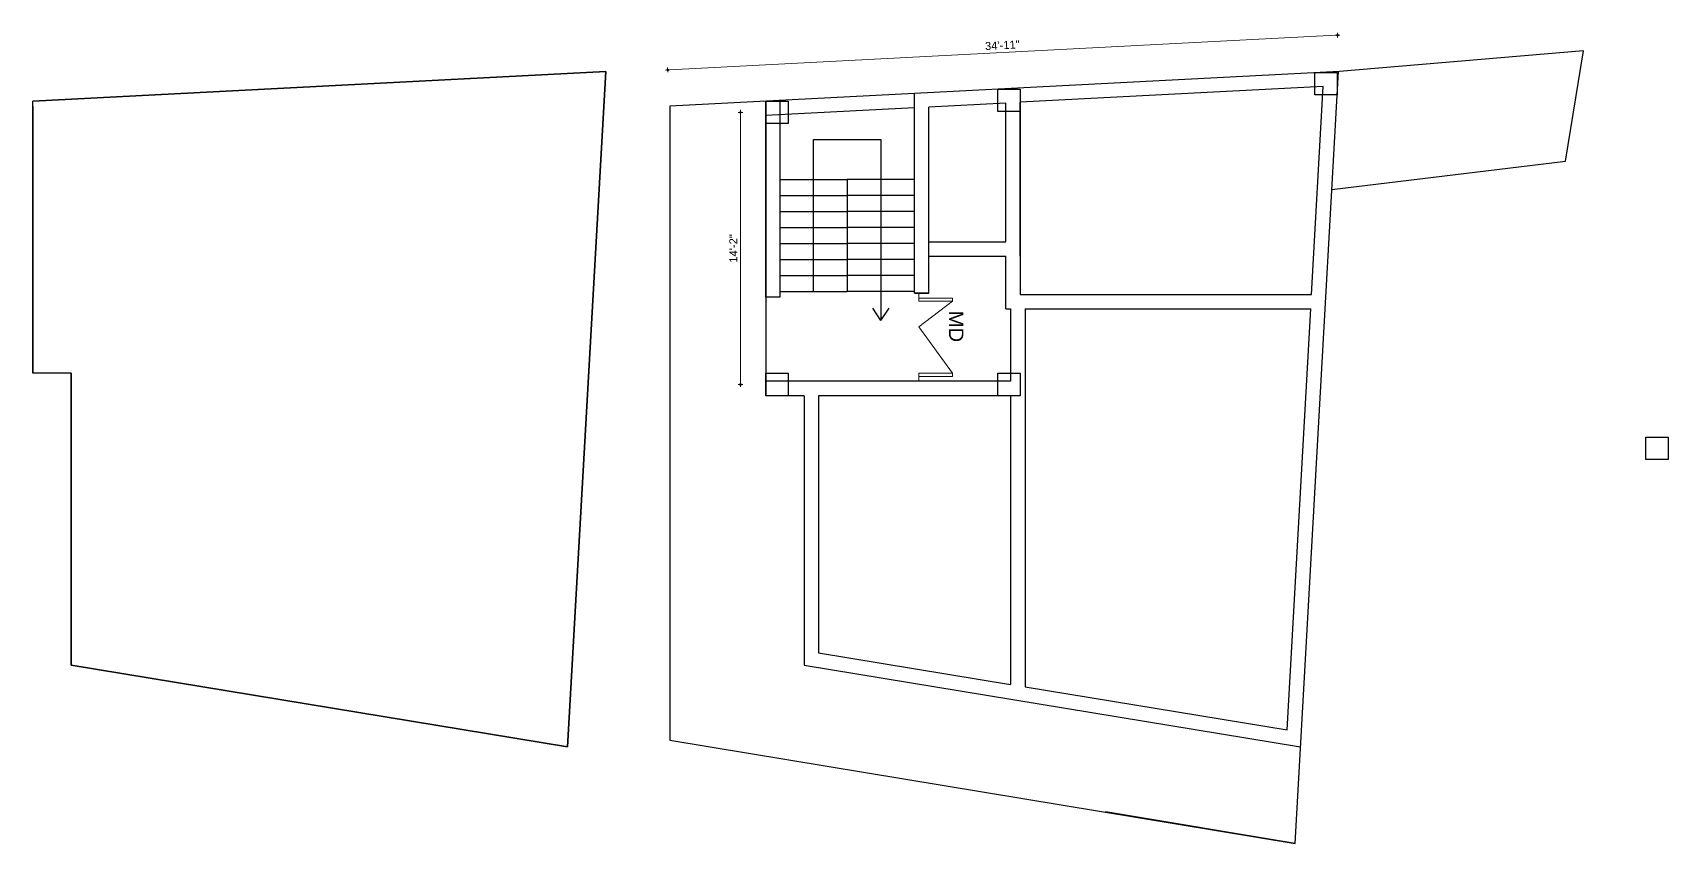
# Model space of a CAD drawing. Header units: inches. Extents: x 21707 to 40312, y -16538 to -7342.
# Drawn here: x 29049 to 30071, y -13692 to -13186 of the extents above; entities that cross this region are included whole.
import ezdxf
from ezdxf.enums import TextEntityAlignment as Align

# ---------------------------------------------------------------- set-up
doc = ezdxf.new("R2010")
doc.units = ezdxf.units.IN
doc.header["$LTSCALE"] = 0.5
doc.header["$MEASUREMENT"] = 0
doc.header["$PDMODE"] = 66
for name, color, linetype, lineweight in [('ELEVATION', 85, 'Continuous', 9), ('hatch', 9, 'Continuous', 0), ('Toilet', 7, 'Continuous', 25)]:
    doc.layers.add(name, color=color, linetype=linetype, lineweight=lineweight)
doc.styles.get("Standard").update_dxf_attribs({"font": 'arial.ttf'})
doc.dimstyles.new('S8', dxfattribs={"dimtxt": 5, "dimasz": 1, "dimexe": 6, "dimexo": 18, "dimgap": 1.9375, "dimtad": 1, "dimdec": 0, "dimzin": 3, "dimdsep": 46, "dimlunit": 4, "dimtxsty": 'Standard', "dimblk": 'dot 2', "dimcen": 12, "dimse1": 1, "dimse2": 1, "dimclrd": 1, "dimclre": 1, "dimclrt": 256, "dimadec": 0, "dimazin": 0, "dimtfac": 0.75, "dimtdec": 0, "dimtix": 1, "dimtmove": 1, "dimatfit": 3, "dimldrblk": 'DOT', "dimfxl": 1, "dimtolj": 1, "dimtzin": 0, "dimlwd": 9, "dimlwe": 9, "dimarcsym": 0})

# ---------------------------------------------------------------- blocks, each defined once
blk = doc.blocks.new('dot1')
at = {"layer": 'hatch'}
h = blk.add_hatch(color=256, dxfattribs=at)
edge = h.paths.add_edge_path()
edge.add_arc((0, 0), 1, 0, 360)
for p, q in [((3, 0), (-3, 0)), ((0, 3), (0, -3))]:
    blk.add_line(p, q, dxfattribs=at)
blk.add_circle((0, 0), 1, dxfattribs=at)
blk = doc.blocks.new('dot 2')
at = {"layer": 'hatch', "xscale": 0.5, "yscale": 0.5, "zscale": 0.5}
blk.add_blockref('dot1', (0, 0), dxfattribs=at)
blk = doc.blocks.new('*D936')
at = {"layer": 'Defpoints', "color": 0, "transparency": 16777216}
for p in [(29864.1, -13187.7), (29865.3, -13210.3), (29446.9, -13232)]:
    blk.add_point(p, dxfattribs=at)
at = {"layer": 'Toilet', "color": 1, "lineweight": 9, "transparency": 16777216}
blk.add_line((29446.7, -13209.4), (29863.1, -13187.7), dxfattribs=at)
for p, rotation in [((29864.1, -13187.7), 2.975964946167806), ((29445.7, -13209.4), 182.9759649461678)]:
    blk.add_blockref('dot 2', p, dxfattribs=dict(at, rotation=rotation))
at = {"layer": 'Toilet', "transparency": 16777216, "insert": (29654.7, -13194), "char_height": 5, "attachment_point": 5, "rotation": 2.976}
blk.add_mtext('\\A1;34\'-11"', dxfattribs=at)
blk = doc.blocks.new('_Dot')
at = {"color": 0, "linetype": 'ByBlock', "lineweight": -2}
blk.add_line((-0.5, 0), (-1, 0), dxfattribs=at)
at = {"color": 0, "linetype": 'ByBlock', "const_width": 0.5}
blk.add_lwpolyline([(-0.25, 0, 1), (0.25, 0, 1)], format="xyb", close=True, dxfattribs=at)

msp = doc.modelspace()

# ---------------------------------------------------------------- linework, layer by layer
at = {"layer": 'ELEVATION', "color": 146, "ltscale": 0.25, "true_color": 0x105689}
for p, q in [((29602.5, -13348.9), (29602.5, -13351.9)), ((29602.5, -13351.9), (29623.5, -13351.9)), ((29602.5, -13353.9), (29602.5, -13351.9)), ((29623.5, -13353.9), (29602.5, -13353.9)), ((29623.5, -13353.9), (29602.5, -13369.9)), ((29623.5, -13351.9), (29623.5, -13353.9)), ((29623.5, -13398.9), (29602.5, -13369.9)), ((29623.5, -13398.9), (29602.5, -13398.9)), ((29602.5, -13398.9), (29602.5, -13400.9)), ((29602.5, -13403.9), (29602.5, -13400.9)), ((29602.5, -13400.9), (29623.5, -13400.9)), ((29623.5, -13398.9), (29623.5, -13400.9))]:
    msp.add_line(p, q, dxfattribs=at)
at = {"layer": 'Toilet'}
for p, q in [((30017.8, -13197.4), (29865.3, -13210.3)), ((30006.5, -13266.4), (30017.8, -13197.4)), ((29865.3, -13210.3), (29446.9, -13232)), ((29837.6, -13692.5), (29864.8, -13210.3)), ((29506.8, -13228.9), (29506.8, -13351.4)), ((29515.8, -13228.4), (29515.8, -13351.4)), ((29599.8, -13348.9), (29599.8, -13224.1)), ((29656.8, -13316.7), (29656.8, -13230.1)), ((29665.8, -13325.7), (29665.8, -13229.6)), ((29665.8, -13229.6), (29665.8, -13349.6)), ((29049, -13232), (29049, -13398.9)), ((29446.9, -13232), (29446.9, -13628)), ((29506.9, -13232), (29506.9, -13412.9)), ((29608.8, -13348.9), (29608.8, -13232.6)), ((29536.8, -13347.9), (29536.8, -13252.9)), ((29536.8, -13252.9), (29578.8, -13252.9)), ((29578.8, -13252.9), (29578.8, -13366)), ((29860.6, -13284.1), (30006.5, -13266.4)), ((29515.8, -13277.9), (29557.8, -13277.9)), ((29515.8, -13277.9), (29557.8, -13277.9)), ((29557.8, -13277.9), (29557.8, -13347.9)), ((29599.8, -13277.9), (29557.8, -13277.9)), ((29599.8, -13277.9), (29557.8, -13277.9)), ((29515.8, -13287.9), (29557.8, -13287.9)), ((29515.8, -13287.9), (29557.8, -13287.9)), ((29599.8, -13287.9), (29557.8, -13287.9)), ((29599.8, -13287.9), (29557.8, -13287.9)), ((29515.8, -13297.9), (29557.8, -13297.9)), ((29515.8, -13297.9), (29557.8, -13297.9)), ((29599.8, -13297.9), (29557.8, -13297.9)), ((29599.8, -13297.9), (29557.8, -13297.9)), ((29515.8, -13307.9), (29557.8, -13307.9)), ((29515.8, -13307.9), (29557.8, -13307.9)), ((29599.8, -13307.9), (29557.8, -13307.9)), ((29599.8, -13307.9), (29557.8, -13307.9)), ((29515.8, -13317.9), (29557.8, -13317.9)), ((29515.8, -13317.9), (29557.8, -13317.9)), ((29599.8, -13317.9), (29557.8, -13317.9)), ((29599.8, -13317.9), (29557.8, -13317.9)), ((29608.8, -13316.7), (29656.8, -13316.7)), ((29515.8, -13327.9), (29557.8, -13327.9)), ((29515.8, -13327.9), (29557.8, -13327.9)), ((29599.8, -13327.9), (29557.8, -13327.9)), ((29599.8, -13327.9), (29557.8, -13327.9)), ((29608.8, -13325.7), (29656.8, -13325.7)), ((29656.8, -13358.6), (29656.8, -13325.7)), ((29515.8, -13337.9), (29557.8, -13337.9)), ((29515.8, -13337.9), (29557.8, -13337.9)), ((29599.8, -13337.9), (29557.8, -13337.9)), ((29599.8, -13337.9), (29557.8, -13337.9)), ((29515.8, -13351.4), (29506.8, -13351.4)), ((29515.8, -13347.9), (29557.8, -13347.9)), ((29515.8, -13347.9), (29557.8, -13347.9)), ((29599.8, -13347.9), (29557.8, -13347.9)), ((29599.8, -13347.9), (29557.8, -13347.9)), ((29608.8, -13348.9), (29599.8, -13348.9)), ((29599.8, -13348.9), (29608.8, -13348.9)), ((29665.8, -13349.6), (29847.9, -13349.6)), ((29818.8, -13349.6), (29847.9, -13349.6)), ((29578.8, -13366), (29573.7, -13358.2)), ((29578.8, -13366), (29584, -13358.2)), ((29656.8, -13358.6), (29659.9, -13358.6)), ((29659.9, -13358.6), (29659.9, -13403.9)), ((29668.9, -13358.6), (29668.9, -13594.7)), ((29668.9, -13358.6), (29847.4, -13358.6)), ((29073, -13398.9), (29049, -13398.9)), ((29659.9, -13403.9), (29506.9, -13403.9)), ((29608.8, -13403.9), (29599.8, -13403.9)), ((29530.9, -13412.9), (29506.9, -13412.9)), ((29530.9, -13412.9), (29530.9, -13581.1)), ((29659.9, -13412.9), (29539.9, -13412.9)), ((29659.9, -13412.9), (29659.9, -13593.2)), ((29530.9, -13581.1), (29841, -13632.2)), ((29446.9, -13628), (29837.6, -13692.5)), ((29837.6, -13692.5), (29719.2, -13672.9))]:
    msp.add_line(p, q, dxfattribs=at)
for points in [[(29073, -13398.9), (29073, -13581.1), (29383.1, -13632.2), (29406.9, -13210.3), (29049, -13228.9)], [(29855.2, -13219.8), (29665.8, -13229.6)], [(29847.9, -13349.6), (29855.2, -13219.8)], [(29506.8, -13228.9), (29506.8, -13351.4)], [(29506.9, -13228.9), (29506.9, -13351.4)], [(29656.8, -13230.1), (29608.8, -13232.6)], [(29599.8, -13233.1), (29506.9, -13237.9)], [(29832.6, -13621.7), (29847.4, -13358.6)], [(29539.9, -13412.9), (29539.9, -13573.4), (29659.9, -13593.2)], [(29668.9, -13594.7), (29832.6, -13621.7)]]:
    msp.add_lwpolyline(points, dxfattribs=at)
for points in [[(29383.1, -13632.2), (29073, -13581.1), (29073, -13398.9), (29049, -13398.9), (29049, -13228.9), (29406.9, -13210.3)], [(29849.9, -13211), (29863.9, -13211), (29863.9, -13225), (29849.9, -13225)], [(29651.8, -13221.4), (29665.8, -13221.4), (29665.8, -13235.4), (29651.8, -13235.4)], [(29506.9, -13228.9), (29520.9, -13228.9), (29520.9, -13242.9), (29506.9, -13242.9)], [(29506.9, -13398.9), (29520.9, -13398.9), (29520.9, -13412.9), (29506.9, -13412.9)], [(29651.8, -13398.9), (29665.8, -13398.9), (29665.8, -13412.9), (29651.8, -13412.9)], [(30056.7, -13438.7), (30070.7, -13438.7), (30070.7, -13452.7), (30056.7, -13452.7)]]:
    msp.add_lwpolyline(points, close=True, dxfattribs=at)

# ---------------------------------------------------------------- texts
msp.add_text('MD', height=9.03, rotation=270).set_placement((29625.9, -13369.6), align=Align.MIDDLE_CENTER)

# ---------------------------------------------------------------- dimensions: what is measured, and where the dimension line sits
dim = msp.add_aligned_dim(p1=(29446.9, -13232), p2=(29865.3, -13210.3), distance=22.6, dimstyle='S8', override={"dimfxl": 2, "dimfxlon": 1, "dimarcsym": 1}, dxfattribs=at)
dim.commit()
dim.dimension.update_dxf_attribs({"geometry": '*D936', "text_midpoint": (29654.7, -13194)})
msp.add_linear_dim(base=(29491.1, -13235.9), p1=(29513.9, -13405.9), p2=(29513.9, -13235.9), angle=90, dimstyle='S8', override={"dimfxl": 2, "dimfxlon": 1, "dimarcsym": 1}, dxfattribs=at).render()

doc.saveas('drawing.dxf')
